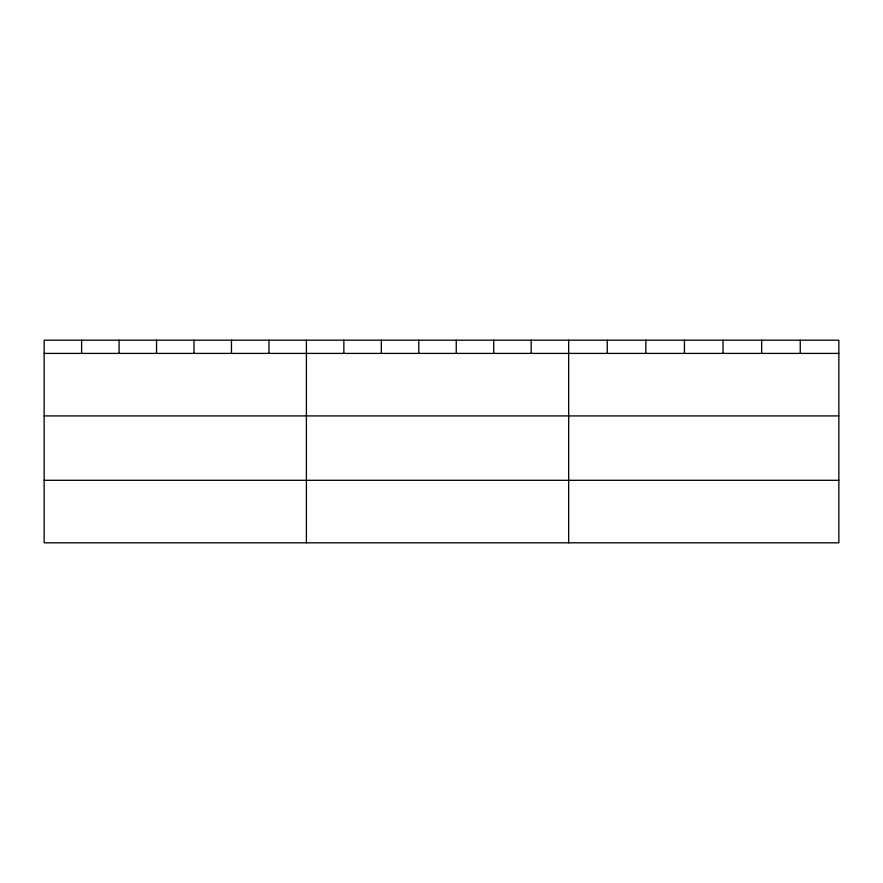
<?xml version="1.0" encoding="UTF-8"?>
<svg xmlns="http://www.w3.org/2000/svg" width="883" height="883" viewBox="0 0 883 883"><rect width="100%" height="100%" fill="white"/><g stroke="black" fill="none" stroke-linecap="round" stroke-linejoin="round"><path stroke-width="1.32" d="M838.85 415.915L838.85 340.187L44.15 340.187L44.15 542.813L838.85 542.813L838.85 415.915L44.15 415.915M44.15 353.41L838.85 353.41M44.15 480.308L838.85 480.308M800.252 340.187L800.252 353.41M761.654 340.187L761.654 353.41M723.056 340.187L723.056 353.41M684.446 340.187L684.446 353.41M645.848 340.187L645.848 353.41M607.25 340.187L607.25 353.41M568.652 340.187L568.652 542.813M531.191 340.187L531.191 353.41M493.718 340.187L493.718 353.41M456.257 340.187L456.257 353.41M418.796 340.187L418.796 353.41M381.335 340.187L381.335 353.41M343.862 340.187L343.862 353.41M306.401 340.187L306.401 542.813M268.94 340.187L268.94 353.41M231.467 340.187L231.467 353.41M194.006 340.187L194.006 353.41M156.545 340.187L156.545 353.41M119.084 340.187L119.084 353.41M81.611 340.187L81.611 353.41"/></g></svg>
